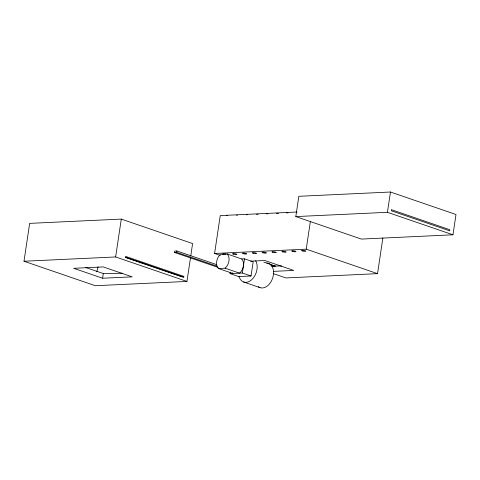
<?xml version="1.0" encoding="UTF-8"?>
<svg xmlns="http://www.w3.org/2000/svg" width="480" height="480" viewBox="0 0 480 480"><rect width="100%" height="100%" fill="white"/><g stroke="black" fill="none" stroke-linecap="round" stroke-linejoin="round"><path stroke-width="0.72" d="M190.542 257.4L186.948 281.43L95.316 285.714L24 261.24L29.658 223.374L121.29 219.09L192.606 243.564L190.758 255.942M102.624 278.232L132.18 276.852L103.272 266.928L73.71 268.308L102.624 278.232L103.32 273.552L85.692 267.504M24 261.24L115.632 256.956L121.29 219.09M218.256 267.468L174.42 252.426L174.624 251.076L176.838 250.968L216.432 264.558M174.42 252.426L176.634 252.324L176.838 250.968M183.846 276.384L183.684 277.464L125.49 257.496L125.646 256.41L183.846 276.384L181.632 276.486L125.538 257.238M220.26 255.402L214.59 253.458L220.248 215.592L296.982 212.004M232.338 272.844A8.706 5.934 -71.1 0 0 232.878 273.468L218.424 268.506A8.706 5.934 -71.1 0 1 220.542 254.304L227.226 253.992L241.68 258.954L244.5 258.822L253.17 261.798L251.052 276L238.734 276.576L230.058 273.6L230.274 272.178M230.058 273.6L242.376 273.024L244.5 258.822M295.8 216.588L298.836 196.302L390.468 192.018L456 214.512L452.97 234.798L361.338 239.082L295.8 216.588L387.432 212.304L452.97 234.798M214.59 253.458L306.222 249.174L310.356 221.502M273.228 273.582L285.906 277.932L377.538 273.648L382.872 237.966M387.432 212.304L390.468 192.018M96.792 271.854L98.082 266.82M139.626 262.746L141.864 262.644M250.62 261.168L264.792 260.502L293.706 270.426L273.564 271.368M218.424 268.506L225.102 268.194L239.562 273.156A8.706 5.934 -71.1 0 0 241.68 258.954M281.694 265.962L273.468 266.094A16.716 11.4 -71.1 0 0 272.04 266.478M103.32 273.552L122.448 273.252M306.222 249.174L377.538 273.648M263.844 262.116L275.868 266.244M270.276 264.822L274.518 266.274M271.47 265.866L273.594 266.598M242.376 273.024L251.052 276M176.634 252.324L216.936 266.154M243.522 281.97L259.902 287.592M115.632 256.956L186.948 281.43M296.586 212.394A4.182 0.798 8.5 0 1 296.862 212.388M286.482 212.874A4.182 0.798 8.5 0 1 288.024 212.874M276.39 213.36A4.182 0.798 8.5 0 1 278.562 213.366M266.328 213.852A4.182 0.798 8.5 0 1 267.954 213.78M256.476 214.314A4.182 0.798 8.5 0 1 258.102 214.242M246.438 214.818A4.182 0.798 8.5 0 1 247.32 214.698M236.586 215.28A4.182 0.798 8.5 0 1 237.468 215.16M226.734 215.742A4.182 0.798 8.5 0 1 227.364 215.64M223.62 254.646A2.16 0.414 8.5 0 1 223.044 253.998A2.16 0.414 8.5 0 1 225.906 254.268M255.648 260.7A12.888 8.784 -71.1 0 1 251.844 279.606A12.888 8.784 -71.1 0 1 238.986 276.216M266.778 262.962A12.888 8.784 -71.1 0 1 272.484 278.586A12.888 8.784 -71.1 0 1 258.258 286.656M227.226 253.992A8.706 5.934 -71.1 0 1 225.102 268.194M391.668 209.778L391.506 210.858L449.706 230.832L449.868 229.752L391.668 209.778M302.4 250.944A2.16 0.414 8.5 0 0 305.796 251.148A2.16 0.414 8.5 0 0 302.82 250.29A2.16 0.414 8.5 0 0 302.4 250.944M292.548 251.406A2.16 0.414 8.5 0 0 295.944 251.61A2.16 0.414 8.5 0 0 292.968 250.752A2.16 0.414 8.5 0 0 292.548 251.406M282.696 251.868A2.16 0.414 8.5 0 0 286.086 252.066A2.16 0.414 8.5 0 0 283.116 251.214A2.16 0.414 8.5 0 0 282.696 251.868M272.838 252.33A2.16 0.414 8.5 0 0 276.234 252.528A2.16 0.414 8.5 0 0 273.264 251.67A2.16 0.414 8.5 0 0 272.838 252.33M262.986 252.786A2.16 0.414 8.5 0 0 266.382 252.99A2.16 0.414 8.5 0 0 263.412 252.132A2.16 0.414 8.5 0 0 262.986 252.786M253.134 253.248A2.16 0.414 8.5 0 0 256.53 253.452A2.16 0.414 8.5 0 0 253.56 252.594A2.16 0.414 8.5 0 0 253.134 253.248M243.282 253.71A2.16 0.414 8.5 0 0 246.678 253.914A2.16 0.414 8.5 0 0 243.702 253.056A2.16 0.414 8.5 0 0 243.282 253.71M233.43 254.172A2.16 0.414 8.5 0 0 236.826 254.37A2.16 0.414 8.5 0 0 233.85 253.512A2.16 0.414 8.5 0 0 233.43 254.172"/></g></svg>
